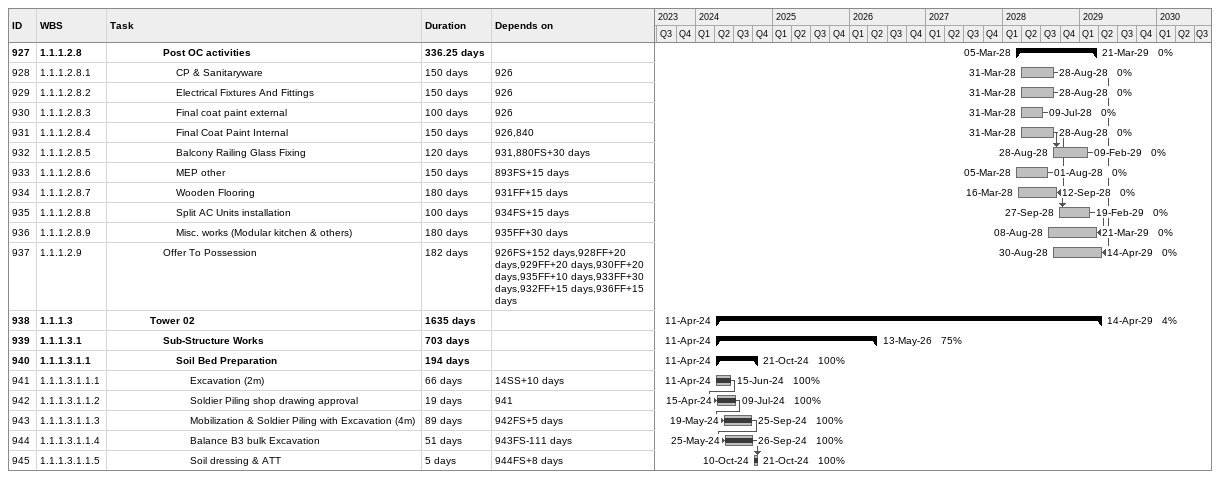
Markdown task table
| ID | WBS | Task | Duration | Start | Finish | Predecessors | % complete |
|---|---|---|---|---|---|---|---|
| 927 | 1.1.1.2.8 | **Post OC activities** | 336.25d | 2028-03-05 | 2029-03-21 |  | 0 |
| 928 | 1.1.1.2.8.1 | CP & Sanitaryware | 150d | 2028-03-31 | 2028-08-28 | 926 | 0 |
| 929 | 1.1.1.2.8.2 | Electrical Fixtures And Fittings | 150d | 2028-03-31 | 2028-08-28 | 926 | 0 |
| 930 | 1.1.1.2.8.3 | Final coat paint external | 100d | 2028-03-31 | 2028-07-09 | 926 | 0 |
| 931 | 1.1.1.2.8.4 | Final Coat Paint Internal | 150d | 2028-03-31 | 2028-08-28 | 926, 840 | 0 |
| 932 | 1.1.1.2.8.5 | Balcony Railing Glass Fixing | 120d | 2028-08-28 | 2029-02-09 | 931, 880FS+30d | 0 |
| 933 | 1.1.1.2.8.6 | MEP other | 150d | 2028-03-05 | 2028-08-01 | 893FS+15d | 0 |
| 934 | 1.1.1.2.8.7 | Wooden Flooring | 180d | 2028-03-16 | 2028-09-12 | 931FF+15d | 0 |
| 935 | 1.1.1.2.8.8 | Split AC Units installation | 100d | 2028-09-27 | 2029-02-19 | 934FS+15d | 0 |
| 936 | 1.1.1.2.8.9 | Misc. works (Modular kitchen & others) | 180d | 2028-08-08 | 2029-03-21 | 935FF+30d | 0 |
| 937 | 1.1.1.2.9 | Offer To Possession | 182d | 2028-08-30 | 2029-04-14 | 926FS+152d, 928FF+20d, 929FF+20d, 930FF+20d, 935FF+10d, 933FF+30d, 932FF+15d, 936FF+15d | 0 |
| 938 | 1.1.1.3 | **Tower 02** | 1635d | 2024-04-11 | 2029-04-14 |  | 4 |
| 939 | 1.1.1.3.1 | **Sub-Structure Works** | 703d | 2024-04-11 | 2026-05-13 |  | 75 |
| 940 | 1.1.1.3.1.1 | **Soil Bed Preparation** | 194d | 2024-04-11 | 2024-10-21 |  | 100 |
| 941 | 1.1.1.3.1.1.1 | Excavation (2m) | 66d | 2024-04-11 | 2024-06-15 | 14SS+10d | 100 |
| 942 | 1.1.1.3.1.1.2 | Soldier Piling shop drawing approval | 19d | 2024-04-15 | 2024-07-09 | 941 | 100 |
| 943 | 1.1.1.3.1.1.3 | Mobilization & Soldier Piling with Excavation (4m) | 89d | 2024-05-19 | 2024-09-25 | 942FS+5d | 100 |
| 944 | 1.1.1.3.1.1.4 | Balance B3 bulk Excavation | 51d | 2024-05-25 | 2024-09-26 | 943FS-111d | 100 |
| 945 | 1.1.1.3.1.1.5 | Soil dressing & ATT | 5d | 2024-10-10 | 2024-10-21 | 944FS+8d | 100 |
